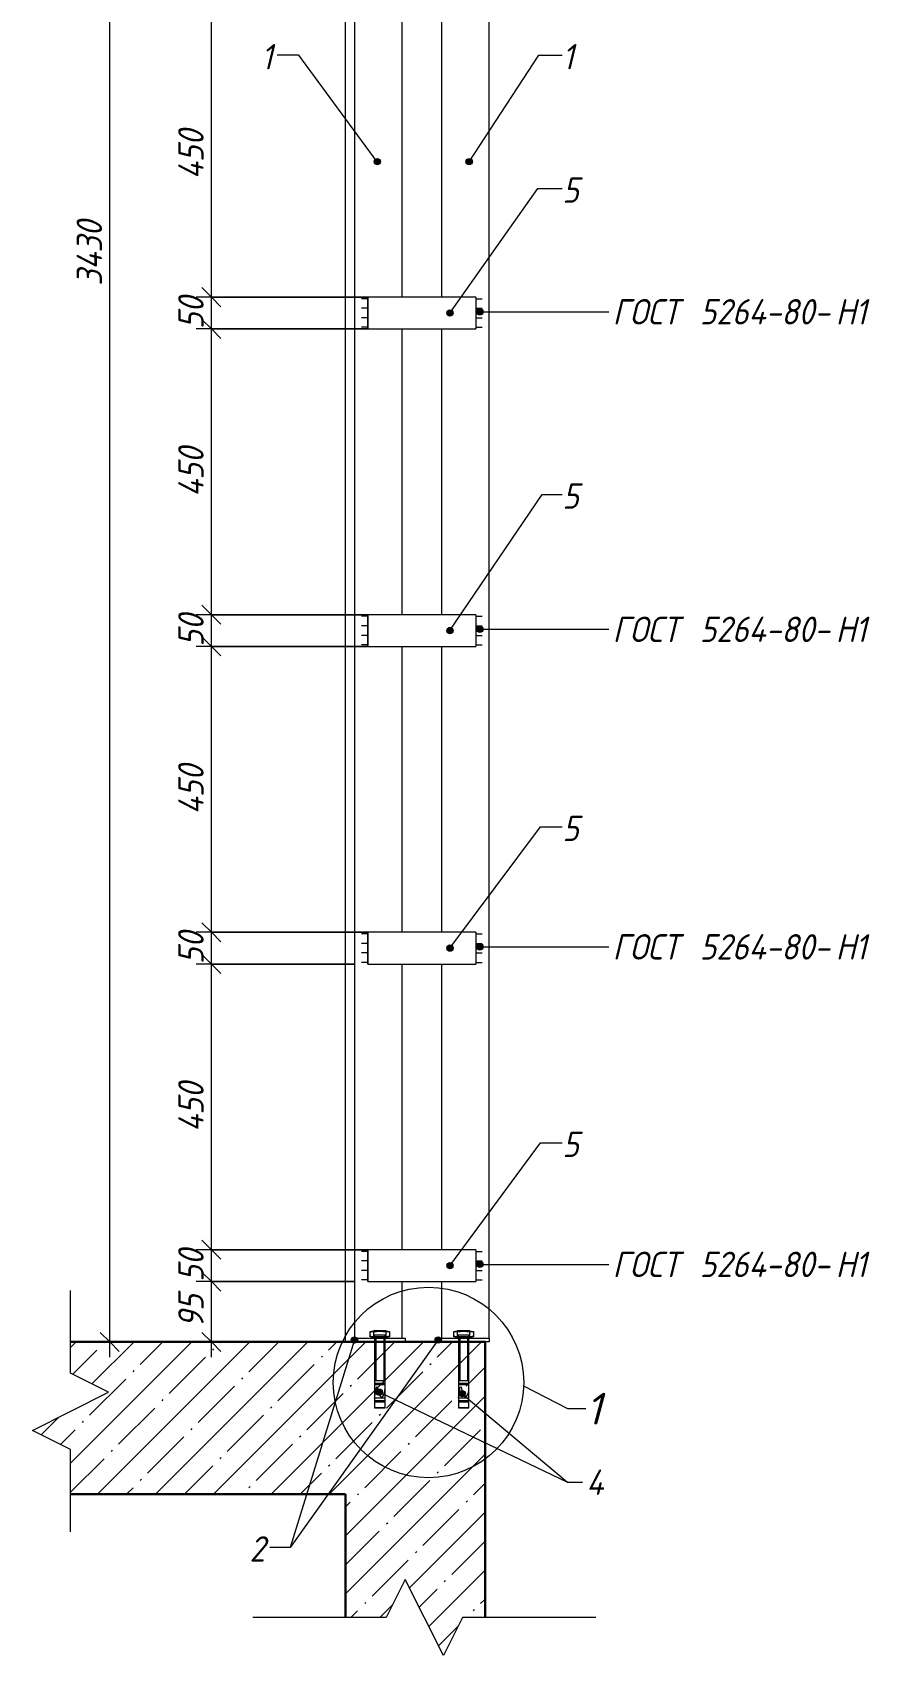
# Model space of a CAD drawing. Header units: millimetres. Extents: x 1214 to 43479, y -809 to 8550.
# Drawn here: x 30460 to 31778, y -624 to 1932 of the extents above; entities that cross this region are included whole.
import ezdxf

# ---------------------------------------------------------------- set-up
doc = ezdxf.new("R2010")
doc.units = ezdxf.units.MM
for name, color, linetype, lineweight in [('A-ANNO-DIMS', 7, 'Continuous', 9), ('A-ANNO-DIMS-20', 7, 'Continuous', 9), ('A-DETL-2', 7, 'Continuous', 5), ('A-DETL-GENF-2', 7, 'Continuous', 5), ('A-FLOR-FNSH-1', 7, 'Continuous', 30), ('A-FLOR-PATT-1', 7, 'Continuous', 5), ('A-GENM', 7, 'Continuous', 9), ('A-GENM-IDEN', 7, 'Continuous', 9), ('A-WALL-1', 7, 'Continuous', 30), ('A-WALL-PATT-1', 7, 'Continuous', 5), ('G-ANNO-TEXT', 7, 'Continuous', 9), ('I-WALL', 7, 'Continuous', 5)]:
    doc.layers.add(name, color=color, linetype=linetype, lineweight=lineweight)
doc.styles.add('ISOCPEUR_I_4', font='isocpeui.ttf', dxfattribs={"width": 0.9, "height": 40})
doc.styles.add('ISOCPEUR_I_5', font='isocpeui.ttf', dxfattribs={"height": 50})
doc.dimstyles.new('ISO-2_0_0_9К_Средний', dxfattribs={"dimscale": 304.8, "dimtxt": 39.839247, "dimasz": 0.098425, "dimexe": 0.07874, "dimexo": 0, "dimgap": 0, "dimtad": 1, "dimdec": 0, "dimzin": 0, "dimdsep": 46, "dimtxsty": 'ISOCPEUR_I_4', "dimblk1": 'OBLIQUE', "dimblk2": 'OBLIQUE', "dimsah": 1, "dimcen": 0.09, "dimdle": 0.07874, "dimazin": 0, "dimtfac": 1, "dimtdec": 4, "dimtix": 1, "dimtmove": 0, "dimatfit": 3, "dimfxl": 1, "dimtvp": 1, "dimtolj": 1, "dimtzin": 0, "dimarcsym": 2})
doc.dimstyles.new('ISO-2_0_0_9К_СРЕДНИЙ_2', dxfattribs={"dimscale": 304.8, "dimtxt": 39.839247, "dimasz": 0.098425, "dimexe": 0.07874, "dimexo": 0, "dimgap": 0, "dimtad": 1, "dimdec": 0, "dimzin": 0, "dimdsep": 46, "dimtxsty": 'ISOCPEUR_I_4', "dimblk1": 'OBLIQUE', "dimblk2": 'OBLIQUE', "dimsah": 1, "dimcen": 0.09, "dimdle": 0.07874, "dimazin": 0, "dimtfac": 1, "dimtdec": 4, "dimtix": 1, "dimtmove": 0, "dimatfit": 3, "dimfxl": 1, "dimtvp": 1, "dimtolj": 1, "dimtzin": 0, "dimarcsym": 2})
pattern_1 = [(45, (32499.79, 4305), (-45.6197, 45.6197), []), (45, (32545.41, 4305), (-45.6197, 45.6197), [80.645, -16.129, 2.682, -13.447])]

# ---------------------------------------------------------------- blocks, each defined once
blk = doc.blocks.new('Фахверк_Влож_Полоса боковая - Полоса_Фахверка-25655111-АР1_1_Ф-13')
at = {"layer": 'A-GENM'}
for p, q in [((26915, 2965), (26915, 3015)), ((27085, 3015), (26915, 3015)), ((27085, 3015), (27085, 2965)), ((26915, 2965), (27085, 2965))]:
    blk.add_line(p, q, dxfattribs=at)
blk = doc.blocks.new('Фахверк_Влож_Уголок - Уголок_Фахверка-26826126-АР1_1_Ф-13')
at = {"layer": 'A-GENM'}
for p, q in [((27106, -124), (27106, 3270)), ((27031, 1965), (27031, 1515)), ((27031, 1465), (27031, 1015)), ((27031, 965), (27031, 515)), ((27031, 465), (27031, 15)), ((27031, -35), (27031, -124))]:
    blk.add_line(p, q, dxfattribs=at)
blk = doc.blocks.new('Фахверк_Влож_Уголок - Уголок_Фахверка-26826127-АР1_1_Ф-13')
at = {"layer": 'A-GENM'}
for p, q in [((26894, 3270), (26894, -124)), ((26969, 1515), (26969, 1965)), ((26969, 1015), (26969, 1465)), ((26969, 515), (26969, 965)), ((26969, 15), (26969, 465)), ((26969, -124), (26969, -35))]:
    blk.add_line(p, q, dxfattribs=at)
blk = doc.blocks.new('Фахверк_Влож_Полоса нижняя - Полоса_Фахверка-26804466-АР1_1_Ф-13')
at = {"layer": 'A-GENM'}
for p, q in [((27026, -130), (27026, -124)), ((27026, -124), (27106, -124)), ((27106, -124), (27106, -130)), ((27106, -130), (27100, -130))]:
    blk.add_line(p, q, dxfattribs=at)
blk = doc.blocks.new('Фахверк_Влож_Полоса нижняя - Полоса_Фахверка-V33-АР1_1_Ф-13')
at = {"layer": 'A-GENM'}
for p, q in [((26894, -130), (26894, -124)), ((26894, -124), (26974, -124)), ((26974, -124), (26974, -130))]:
    blk.add_line(p, q, dxfattribs=at)
blk = doc.blocks.new('Фахверк_Влож_Анкерный болт - Анкерный болт_Фахверка-25308382-АР1_1_Ф-13')
at = {"layer": 'A-GENM'}
for p, q in [((26924, -119), (26924, -124)), ((26924, -119), (26934, -119)), ((26934, -119), (26944, -119)), ((26944, -124), (26944, -119))]:
    blk.add_line(p, q, dxfattribs=at)
blk = doc.blocks.new('DET_L_Линия разрыва1 - М20-27084429-АР1_1_Ф-13')
at = {"layer": 'A-DETL-GENF-2'}
for p, q in [((26974.1, -503.9), (26944.1, -563.9)), ((27034.1, -623.9), (26974.1, -503.9)), ((26944.1, -563.9), (26734.1, -563.9)), ((27064.1, -563.9), (27034.1, -623.9)), ((27274.1, -563.9), (27064.1, -563.9))]:
    blk.add_line(p, q, dxfattribs=at)
blk = doc.blocks.new('DET_L_Линия разрыва1 - М20-27085586-АР1_1_Ф-13')
at = {"layer": 'A-DETL-GENF-2'}
for p, q in [((26446.9, -179.3), (26446.9, -49.3)), ((26506.9, -209.3), (26446.9, -179.3)), ((26386.9, -269.3), (26506.9, -209.3)), ((26446.9, -299.3), (26386.9, -269.3)), ((26446.9, -429.3), (26446.9, -299.3))]:
    blk.add_line(p, q, dxfattribs=at)
blk = doc.blocks.new('DIMBLOCK107-АР1_1_Ф-13')
at = {"layer": 'A-ANNO-DIMS-20'}
for p, q in [((30581.3, -154), (30581.3, 3324)), ((30952.6, 3300), (30557.3, 3300)), ((30581.3, 3300), (30952.6, 3300)), ((30560.1, -130), (30605.3, -130)), ((30581.3, -130), (30560.1, -130))]:
    blk.add_line(p, q, dxfattribs=at)
at = {"layer": 'A-ANNO-DIMS-20', "lineweight": 20}
for p, q in [((30581.3, 3300), (30566.3, 3315)), ((30581.3, 3300), (30596.3, 3285)), ((30581.3, -130), (30566.3, -115)), ((30581.3, -130), (30596.3, -145))]:
    blk.add_line(p, q, dxfattribs=at)
at = {"layer": 'A-ANNO-DIMS-20', "color": 0, "insert": (30529.1, 1532.9), "char_height": 40, "width": 125.034, "attachment_point": 1, "rotation": 90, "line_spacing_factor": 1.149209, "style": 'ISOCPEUR_I_4'}
blk.add_mtext('3430', dxfattribs=at)
blk = doc.blocks.new('_Oblique')
at = {"color": 0, "linetype": 'ByBlock', "lineweight": -2}
blk.add_line((-0.5, -0.5), (0.5, 0.5), dxfattribs=at)
blk = doc.blocks.new('DIMBLOCK108-АР1_1_Ф-13')
at = {"layer": 'A-ANNO-DIMS-20', "lineweight": 20}
for p, q in [((30741.3, -35), (30726.3, -20)), ((30741.3, -35), (30756.3, -50)), ((30741.3, -130), (30726.3, -115)), ((30741.3, -130), (30756.3, -145))]:
    blk.add_line(p, q, dxfattribs=at)
at = {"layer": 'A-ANNO-DIMS-20'}
for p, q in [((30966.6, -35), (30717.3, -35)), ((30741.3, -154), (30741.3, -35)), ((30741.3, -35), (30966.6, -35)), ((30720.1, -130), (30765.3, -130)), ((30741.3, -130), (30720.1, -130))]:
    blk.add_line(p, q, dxfattribs=at)
at = {"layer": 'A-ANNO-DIMS-20', "color": 0, "insert": (30689.1, -107.8), "char_height": 40, "width": 60.678, "attachment_point": 1, "rotation": 90, "line_spacing_factor": 1.149209, "style": 'ISOCPEUR_I_4'}
blk.add_mtext('95', dxfattribs=at)
blk = doc.blocks.new('DIMBLOCK109-АР1_1_Ф-13')
at = {"layer": 'A-ANNO-DIMS-20', "lineweight": 20}
for p, q in [((30741.3, 15), (30726.3, 30)), ((30741.3, 15), (30756.3, 0)), ((30741.3, -35), (30726.3, -20)), ((30741.3, -35), (30756.3, -50))]:
    blk.add_line(p, q, dxfattribs=at)
at = {"layer": 'A-ANNO-DIMS-20'}
for p, q in [((30987.6, 15), (30717.3, 15)), ((30741.3, -35), (30741.3, 15)), ((30741.3, 15), (30987.6, 15)), ((30966.6, -35), (30717.3, -35)), ((30741.3, -35), (30966.6, -35))]:
    blk.add_line(p, q, dxfattribs=at)
at = {"layer": 'A-ANNO-DIMS-20', "color": 0, "insert": (30689.1, -35.3), "char_height": 40, "width": 60.678, "attachment_point": 1, "rotation": 90, "line_spacing_factor": 1.149209, "style": 'ISOCPEUR_I_4'}
blk.add_mtext('50', dxfattribs=at)
blk = doc.blocks.new('DIMBLOCK110-АР1_1_Ф-13')
at = {"layer": 'A-ANNO-DIMS-20'}
for p, q in [((30966.6, 465), (30717.3, 465)), ((30741.3, 15), (30741.3, 465)), ((30741.3, 465), (30966.6, 465)), ((30987.6, 15), (30717.3, 15)), ((30741.3, 15), (30987.6, 15))]:
    blk.add_line(p, q, dxfattribs=at)
at = {"layer": 'A-ANNO-DIMS-20', "lineweight": 20}
for p, q in [((30741.3, 465), (30726.3, 480)), ((30741.3, 465), (30756.3, 450)), ((30741.3, 15), (30726.3, 30)), ((30741.3, 15), (30756.3, 0))]:
    blk.add_line(p, q, dxfattribs=at)
at = {"layer": 'A-ANNO-DIMS-20', "color": 0, "insert": (30689.1, 200.5), "char_height": 40, "width": 94.695, "attachment_point": 1, "rotation": 90, "line_spacing_factor": 1.149209, "style": 'ISOCPEUR_I_4'}
blk.add_mtext('450', dxfattribs=at)
blk = doc.blocks.new('DIMBLOCK111-АР1_1_Ф-13')
at = {"layer": 'A-ANNO-DIMS-20'}
for p, q in [((30987.6, 515), (30717.3, 515)), ((30741.3, 465), (30741.3, 515)), ((30741.3, 515), (30987.6, 515)), ((30966.6, 465), (30717.3, 465)), ((30741.3, 465), (30966.6, 465))]:
    blk.add_line(p, q, dxfattribs=at)
at = {"layer": 'A-ANNO-DIMS-20', "lineweight": 20}
for p, q in [((30741.3, 515), (30726.3, 530)), ((30741.3, 515), (30756.3, 500)), ((30741.3, 465), (30726.3, 480)), ((30741.3, 465), (30756.3, 450))]:
    blk.add_line(p, q, dxfattribs=at)
at = {"layer": 'A-ANNO-DIMS-20', "color": 0, "insert": (30689.1, 464.7), "char_height": 40, "width": 60.678, "attachment_point": 1, "rotation": 90, "line_spacing_factor": 1.149209, "style": 'ISOCPEUR_I_4'}
blk.add_mtext('50', dxfattribs=at)
blk = doc.blocks.new('DIMBLOCK112-АР1_1_Ф-13')
at = {"layer": 'A-ANNO-DIMS-20', "lineweight": 20}
for p, q in [((30741.3, 965), (30726.3, 980)), ((30741.3, 965), (30756.3, 950)), ((30741.3, 515), (30726.3, 530)), ((30741.3, 515), (30756.3, 500))]:
    blk.add_line(p, q, dxfattribs=at)
at = {"layer": 'A-ANNO-DIMS-20'}
for p, q in [((30987.6, 965), (30717.3, 965)), ((30741.3, 515), (30741.3, 965)), ((30741.3, 965), (30987.6, 965)), ((30987.6, 515), (30717.3, 515)), ((30741.3, 515), (30987.6, 515))]:
    blk.add_line(p, q, dxfattribs=at)
at = {"layer": 'A-ANNO-DIMS-20', "color": 0, "insert": (30689.1, 700.5), "char_height": 40, "width": 94.695, "attachment_point": 1, "rotation": 90, "line_spacing_factor": 1.149209, "style": 'ISOCPEUR_I_4'}
blk.add_mtext('450', dxfattribs=at)
blk = doc.blocks.new('DIMBLOCK113-АР1_1_Ф-13')
at = {"layer": 'A-ANNO-DIMS-20', "lineweight": 20}
for p, q in [((30741.3, 1015), (30726.3, 1030)), ((30741.3, 1015), (30756.3, 1000)), ((30741.3, 965), (30726.3, 980)), ((30741.3, 965), (30756.3, 950))]:
    blk.add_line(p, q, dxfattribs=at)
at = {"layer": 'A-ANNO-DIMS-20'}
for p, q in [((30987.6, 1015), (30717.3, 1015)), ((30741.3, 965), (30741.3, 1015)), ((30741.3, 1015), (30987.6, 1015)), ((30987.6, 965), (30717.3, 965)), ((30741.3, 965), (30987.6, 965))]:
    blk.add_line(p, q, dxfattribs=at)
at = {"layer": 'A-ANNO-DIMS-20', "color": 0, "insert": (30689.1, 964.7), "char_height": 40, "width": 60.678, "attachment_point": 1, "rotation": 90, "line_spacing_factor": 1.149209, "style": 'ISOCPEUR_I_4'}
blk.add_mtext('50', dxfattribs=at)
blk = doc.blocks.new('DIMBLOCK114-АР1_1_Ф-13')
at = {"layer": 'A-ANNO-DIMS-20'}
for p, q in [((30987.6, 1465), (30717.3, 1465)), ((30741.3, 1015), (30741.3, 1465)), ((30741.3, 1465), (30987.6, 1465)), ((30987.6, 1015), (30717.3, 1015)), ((30741.3, 1015), (30987.6, 1015))]:
    blk.add_line(p, q, dxfattribs=at)
at = {"layer": 'A-ANNO-DIMS-20', "lineweight": 20}
for p, q in [((30741.3, 1465), (30726.3, 1480)), ((30741.3, 1465), (30756.3, 1450)), ((30741.3, 1015), (30726.3, 1030)), ((30741.3, 1015), (30756.3, 1000))]:
    blk.add_line(p, q, dxfattribs=at)
at = {"layer": 'A-ANNO-DIMS-20', "color": 0, "insert": (30689.1, 1200.5), "char_height": 40, "width": 94.695, "attachment_point": 1, "rotation": 90, "line_spacing_factor": 1.149209, "style": 'ISOCPEUR_I_4'}
blk.add_mtext('450', dxfattribs=at)
blk = doc.blocks.new('DIMBLOCK115-АР1_1_Ф-13')
at = {"layer": 'A-ANNO-DIMS-20'}
for p, q in [((30987.6, 1515), (30717.3, 1515)), ((30741.3, 1465), (30741.3, 1515)), ((30741.3, 1515), (30987.6, 1515)), ((30987.6, 1465), (30717.3, 1465)), ((30741.3, 1465), (30987.6, 1465))]:
    blk.add_line(p, q, dxfattribs=at)
at = {"layer": 'A-ANNO-DIMS-20', "lineweight": 20}
for p, q in [((30741.3, 1515), (30726.3, 1530)), ((30741.3, 1515), (30756.3, 1500)), ((30741.3, 1465), (30726.3, 1480)), ((30741.3, 1465), (30756.3, 1450))]:
    blk.add_line(p, q, dxfattribs=at)
at = {"layer": 'A-ANNO-DIMS-20', "color": 0, "insert": (30689.1, 1464.7), "char_height": 40, "width": 60.678, "attachment_point": 1, "rotation": 90, "line_spacing_factor": 1.149209, "style": 'ISOCPEUR_I_4'}
blk.add_mtext('50', dxfattribs=at)
blk = doc.blocks.new('DIMBLOCK116-АР1_1_Ф-13')
at = {"layer": 'A-ANNO-DIMS-20', "lineweight": 20}
for p, q in [((30741.3, 1965), (30726.3, 1980)), ((30741.3, 1965), (30756.3, 1950)), ((30741.3, 1515), (30726.3, 1530)), ((30741.3, 1515), (30756.3, 1500))]:
    blk.add_line(p, q, dxfattribs=at)
at = {"layer": 'A-ANNO-DIMS-20'}
for p, q in [((30987.6, 1965), (30717.3, 1965)), ((30741.3, 1515), (30741.3, 1965)), ((30741.3, 1965), (30987.6, 1965)), ((30987.6, 1515), (30717.3, 1515)), ((30741.3, 1515), (30987.6, 1515))]:
    blk.add_line(p, q, dxfattribs=at)
at = {"layer": 'A-ANNO-DIMS-20', "color": 0, "insert": (30689.1, 1700.5), "char_height": 40, "width": 94.695, "attachment_point": 1, "rotation": 90, "line_spacing_factor": 1.149209, "style": 'ISOCPEUR_I_4'}
blk.add_mtext('450', dxfattribs=at)

msp = doc.modelspace()

# ---------------------------------------------------------------- hatches: boundary and pattern name
at = {"layer": 'A-FLOR-PATT-1'}
h = msp.add_hatch(dxfattribs=at)
h.set_pattern_fill('FP_14', color=256, style=0, pattern_type=2)
h.set_pattern_definition(pattern_1)
h.paths.add_polyline_path([(30952.64453, -370), (31172.64453, -370), (31172.64466, -130), (30519.51813, -130), (30519.51813, -179.29929), (30579.51813, -209.29929), (30459.51813, -269.29929), (30519.51813, -299.29929), (30519.51813, -370)], flags=0)
at = {"layer": 'A-GENM-IDEN'}
h = msp.add_hatch(color=256, dxfattribs=at)
edge = h.paths.add_edge_path(flags=0)
edge.add_arc((31002.62512, 1728.30254), 5, 0, 360)
h = msp.add_hatch(color=256, dxfattribs=at)
edge = h.paths.add_edge_path(flags=0)
edge.add_arc((31147.37507, 1728.30254), 5, 0, 360)
h = msp.add_hatch(color=256, dxfattribs=at)
edge = h.paths.add_edge_path(flags=0)
edge.add_arc((31117.08854, 1490), 5, 0, 360)
h = msp.add_hatch(color=256, dxfattribs=at)
edge = h.paths.add_edge_path(flags=0)
edge.add_arc((31117.08854, 990), 5, 0, 360)
h = msp.add_hatch(color=256, dxfattribs=at)
edge = h.paths.add_edge_path(flags=0)
edge.add_arc((31117.08854, 490), 5, 0, 360)
h = msp.add_hatch(color=256, dxfattribs=at)
edge = h.paths.add_edge_path(flags=0)
edge.add_arc((31117.08854, -10), 5, 0, 360)
h = msp.add_hatch(color=256, dxfattribs=at)
edge = h.paths.add_edge_path(flags=0)
edge.add_arc((30966.64466, -127), 5, 0, 360)
h = msp.add_hatch(color=256, dxfattribs=at)
edge = h.paths.add_edge_path(flags=0)
edge.add_arc((31098.64466, -127), 5, 0, 360)
at = {"layer": 'A-WALL-PATT-1'}
h = msp.add_hatch(dxfattribs=at)
h.set_pattern_fill('FP_14', color=256, style=0, pattern_type=2)
h.set_pattern_definition(pattern_1)
h.paths.add_polyline_path([(31106.76562, -623.88379), (31136.76562, -563.88379), (31172.64453, -563.88379), (31172.64453, -370), (30952.64453, -370), (30952.64453, -563.88379), (31016.76562, -563.88379), (31046.76562, -503.88379), (31076.76562, -563.88379)], flags=0)
at = {"layer": 'G-ANNO-TEXT'}
h = msp.add_hatch(color=256, dxfattribs=at)
edge = h.paths.add_edge_path(flags=0)
edge.add_arc((31164.1218, 1491.99135), 5, 0, 360)
h = msp.add_hatch(color=256, dxfattribs=at)
edge = h.paths.add_edge_path(flags=0)
edge.add_arc((31164.1218, 991.99135), 5, 0, 360)
h = msp.add_hatch(color=256, dxfattribs=at)
edge = h.paths.add_edge_path(flags=0)
edge.add_arc((31164.1218, 491.99135), 5, 0, 360)
h = msp.add_hatch(color=256, dxfattribs=at)
edge = h.paths.add_edge_path(flags=0)
edge.add_arc((31164.1218, -8.00865), 5, 0, 360)
h = msp.add_hatch(color=256, dxfattribs=at)
edge = h.paths.add_edge_path(flags=0)
edge.add_arc((31005.98759, -209.23004), 5, 0, 360)
h = msp.add_hatch(color=256, dxfattribs=at)
edge = h.paths.add_edge_path(flags=0)
edge.add_arc((31136.49101, -211.62599), 5, 0, 360)

# ---------------------------------------------------------------- linework, layer by layer
at = {"layer": 'A-DETL-2'}
for p, q in [((30987.64466, 1512.5), (30977.64466, 1512.5)), ((30987.64466, 1515), (30987.64466, 1465)), ((31157.64466, 1515), (31157.64466, 1465)), ((31157.64466, 1512.5), (31167.64466, 1512.5)), ((30987.64466, 1497.5), (30977.64466, 1497.5)), ((30987.64466, 1482.5), (30977.64466, 1482.5)), ((31157.64466, 1497.5), (31167.64466, 1497.5)), ((31157.64466, 1482.5), (31167.64466, 1482.5)), ((30987.64466, 1467.5), (30977.64466, 1467.5)), ((31157.64466, 1467.5), (31167.64466, 1467.5)), ((30987.64466, 1012.5), (30977.64466, 1012.5)), ((30987.64466, 997.5), (30977.64466, 997.5)), ((30987.64466, 1015), (30987.64466, 965)), ((31157.64466, 1015), (31157.64466, 965)), ((31157.64466, 1012.5), (31167.64466, 1012.5)), ((31157.64466, 997.5), (31167.64466, 997.5)), ((30987.64466, 982.5), (30977.64466, 982.5)), ((31157.64466, 982.5), (31167.64466, 982.5)), ((30987.64466, 967.5), (30977.64466, 967.5)), ((31157.64466, 967.5), (31167.64466, 967.5)), ((30987.64466, 512.5), (30977.64466, 512.5)), ((30987.64466, 515), (30987.64466, 465)), ((31157.64466, 515), (31157.64466, 465)), ((31157.64466, 512.5), (31167.64466, 512.5)), ((30987.64466, 497.5), (30977.64466, 497.5)), ((31157.64466, 497.5), (31167.64466, 497.5)), ((30987.64466, 482.5), (30977.64466, 482.5)), ((30987.64466, 467.5), (30977.64466, 467.5)), ((31157.64466, 482.5), (31167.64466, 482.5)), ((31157.64466, 467.5), (31167.64466, 467.5)), ((30987.64466, 12.5), (30977.64466, 12.5)), ((30987.64466, 15), (30987.64466, -35)), ((31157.64466, 15), (31157.64466, -35)), ((31157.64466, 12.5), (31167.64466, 12.5)), ((30987.64466, -2.5), (30977.64466, -2.5)), ((30987.64466, -17.5), (30977.64466, -17.5)), ((31157.64466, -2.5), (31167.64466, -2.5)), ((31157.64466, -17.5), (31167.64466, -17.5)), ((30987.64466, -32.5), (30977.64466, -32.5)), ((31157.64466, -32.5), (31167.64466, -32.5)), ((30991.23673, -113.60205), (30996.72534, -112.83319)), ((30991.23673, -121.79533), (30991.23673, -113.60205)), ((30996.72534, -122.56419), (30991.23673, -121.79533)), ((31019.31934, -122.56419), (30993.96997, -122.56419)), ((30993.96997, -122.56419), (30993.96997, -124)), ((31019.31934, -124), (30993.96997, -124)), ((31016.56398, -112.81573), (30996.72534, -112.81573)), ((30996.72534, -112.81573), (30996.72534, -122.56419)), ((31016.56398, -122.56419), (30996.72534, -122.56419)), ((30998.37856, -124), (30998.37856, -234)), ((31000.487, -124), (31000.487, -191.05768)), ((31001.10107, -124), (31003.1438, -124)), ((31012.80231, -124), (31012.80231, -191.05768)), ((31014.91076, -234), (31014.91076, -124)), ((31016.56398, -122.56419), (31016.56398, -112.81573)), ((31016.56398, -112.83319), (31022.05258, -113.60205)), ((31022.05258, -121.79533), (31016.56398, -122.56419)), ((31019.31934, -124), (31019.31934, -122.56419)), ((31022.05258, -113.60205), (31022.05258, -121.79533)), ((31123.23673, -113.60205), (31128.72534, -112.83319)), ((31123.23673, -121.79533), (31123.23673, -113.60205)), ((31128.72534, -122.56419), (31123.23673, -121.79533)), ((31151.31934, -122.56419), (31125.96997, -122.56419)), ((31125.96997, -122.56419), (31125.96997, -124)), ((31151.31934, -124), (31125.96997, -124)), ((31148.56398, -112.81573), (31128.72534, -112.81573)), ((31128.72534, -112.81573), (31128.72534, -122.56419)), ((31148.56398, -122.56419), (31128.72534, -122.56419)), ((31130.37856, -124), (31130.37856, -234)), ((31132.487, -124), (31132.487, -191.05768)), ((31133.10107, -124), (31135.1438, -124)), ((31144.80231, -124), (31144.80231, -191.05768)), ((31146.91076, -234), (31146.91076, -124)), ((31148.56398, -122.56419), (31148.56398, -112.81573)), ((31148.56398, -112.83319), (31154.05258, -113.60205)), ((31154.05258, -121.79533), (31148.56398, -122.56419)), ((31151.31934, -124), (31151.31934, -122.56419)), ((31154.05258, -113.60205), (31154.05258, -121.79533)), ((30998.37856, -191.05768), (31014.91076, -191.05768)), ((30998.37856, -195.19073), (31014.91076, -195.19073)), ((30998.37856, -197.25726), (31014.91076, -197.25726)), ((31000.44508, -195.19073), (31000.44508, -197.25726)), ((31000.53381, -195.19073), (31000.53381, -197.25726)), ((31130.37856, -191.05768), (31146.91076, -191.05768)), ((31130.37856, -195.19073), (31146.91076, -195.19073)), ((31130.37856, -197.25726), (31146.91076, -197.25726)), ((31132.44508, -195.19073), (31132.44508, -197.25726)), ((31132.53381, -195.19073), (31132.53381, -197.25726)), ((30998.37856, -218.22019), (31014.91076, -218.22019)), ((30998.37856, -222.35324), (31014.91076, -222.35324)), ((30999.35048, -224.41977), (31013.93883, -224.41977)), ((31130.37856, -218.22019), (31146.91076, -218.22019)), ((31130.37856, -222.35324), (31146.91076, -222.35324)), ((31131.35048, -224.41977), (31145.93883, -224.41977)), ((31014.91076, -234), (30998.37856, -234)), ((30998.37856, -234), (31014.91076, -234)), ((31146.91076, -234), (31130.37856, -234)), ((31130.37856, -234), (31146.91076, -234))]:
    msp.add_line(p, q, dxfattribs=at)
msp.add_circle((31083.335, -193.86654), 150, dxfattribs=at)
for centre, radius, start, end in [((30994.36559, -118.12267), 4.22871, 56.08031185, 137.72360384), ((30994.36559, -117.25725), 4.22871, 222.27639616, 303.91968815), ((31006.64466, -156.53875), 42.8477, 76.61449587, 103.38550413), ((31006.64466, -78.84117), 42.8477, 256.61449587, 283.38550413), ((31018.92372, -118.12267), 4.22871, 42.27639616, 123.91968816), ((31018.92372, -117.25725), 4.22871, 236.08031184, 317.72360384), ((31126.36559, -118.12267), 4.22871, 56.08031185, 137.72360384), ((31126.36559, -117.25725), 4.22871, 222.27639616, 303.91968815), ((31138.64466, -156.53875), 42.8477, 76.61449587, 103.38550413), ((31138.64466, -78.84117), 42.8477, 256.61449587, 283.38550413), ((31150.92372, -118.12267), 4.22871, 42.27639616, 123.91968816), ((31150.92372, -117.25725), 4.22871, 236.08031184, 317.72360384), ((30999.55916, -223.0598), 1.37588, 210.89948546, 261.27655106), ((31013.73016, -223.0598), 1.37588, 278.72344894, 329.10051461), ((31131.55916, -223.0598), 1.37588, 210.89948546, 261.27655106), ((31145.73016, -223.0598), 1.37588, 278.72344894, 329.10051461)]:
    msp.add_arc(centre, radius, start, end, dxfattribs=at)
for points in [[(30998.37856, -218.22019), (30999.5584, -213.50355), (31002.02034, -188.04506), (31005.78142, -225.51719), (31014.91076, -213.52941), (31014.91076, -202.5314)], [(31130.37856, -218.22019), (31131.5584, -213.50355), (31134.02034, -188.04506), (31137.78142, -225.51719), (31146.91076, -213.52941), (31146.91076, -202.5314)]]:
    msp.add_open_spline(points, degree=3, knots=[3.9471277548, 3.9471277548, 3.9471277548, 3.9471277548, 10.0959961781, 20.1294367149, 28.5838158581, 28.5838158581, 28.5838158581, 28.5838158581], dxfattribs=at)
at = {"layer": 'A-FLOR-FNSH-1'}
for p, q in [((31172.64466, -130), (30519.51813, -130)), ((31172.64466, -370), (31172.64466, -130)), ((30519.51813, -370), (30952.64453, -370))]:
    msp.add_line(p, q, dxfattribs=at)
at = {"layer": 'A-GENM-IDEN'}
for p, q in [((30878.93382, 1896.07751), (30844.90645, 1896.07751)), ((31002.62512, 1728.30254), (30878.93382, 1896.07751)), ((31147.37507, 1728.30254), (31256.91467, 1896.07751)), ((31256.91467, 1896.07751), (31294.08079, 1896.07751)), ((31117.08854, 1490), (31255.61912, 1686.05295)), ((31255.61912, 1686.05295), (31294.08079, 1686.05295)), ((31117.08854, 990), (31262.09684, 1204.3032)), ((31262.09684, 1204.3032), (31294.08079, 1204.3032)), ((31117.08854, 490), (31259.50575, 680.98343)), ((31259.50575, 680.98343), (31294.08079, 680.98343)), ((31117.08854, -10), (31259.50575, 183.51819)), ((31259.50575, 183.51819), (31294.08079, 183.51819)), ((31098.64466, -127), (30865.32341, -453.56053)), ((30966.64466, -127), (30865.32881, -453.56053)), ((30865.32341, -453.56053), (30833.52107, -453.56053)), ((30865.32881, -453.56053), (30833.52107, -453.56053))]:
    msp.add_line(p, q, dxfattribs=at)
for centre in [(31002.62512, 1728.30254), (31147.37507, 1728.30254), (31117.08854, 1490), (31117.08854, 990), (31117.08854, 490), (31117.08854, -10), (30966.64466, -127), (31098.64466, -127)]:
    msp.add_circle(centre, 5, dxfattribs=at)
at = {"layer": 'A-WALL-1'}
for p, q in [((30952.64453, -370), (30952.64453, -563.88379)), ((31172.64453, -563.88379), (31172.64453, -370))]:
    msp.add_line(p, q, dxfattribs=at)
at = {"layer": 'G-ANNO-TEXT'}
for p, q in [((31164.1218, 1491.99135), (31367.2837, 1491.99135)), ((31164.1218, 991.99135), (31367.2837, 991.99135)), ((31164.1218, 491.99135), (31367.2837, 491.99135)), ((31164.1218, -8.00865), (31367.2837, -8.00865)), ((31233.19833, -199.4355), (31302.39768, -235.1539)), ((31005.98759, -209.23004), (31302.39768, -351.02004)), ((31136.49101, -211.62599), (31302.39768, -351.02004)), ((31302.39768, -235.1539), (31330.98062, -235.1539)), ((31302.39768, -351.02004), (31325.84197, -351.02004)), ((31302.39768, -351.02004), (31325.84197, -351.02004))]:
    msp.add_line(p, q, dxfattribs=at)
for centre in [(31164.1218, 1491.99135), (31164.1218, 991.99135), (31164.1218, 491.99135), (31164.1218, -8.00865), (31005.98759, -209.23004), (31136.49101, -211.62599)]:
    msp.add_circle(centre, 5, dxfattribs=at)
at = {"layer": 'I-WALL'}
msp.add_line((30952.64453, -130), (30952.64453, 3300), dxfattribs=at)

# ---------------------------------------------------------------- block references
at = {"layer": 'A-DETL-GENF-2'}
for name in ['DET_L_Линия разрыва1 - М20-27085586-АР1_1_Ф-13', 'DET_L_Линия разрыва1 - М20-27084429-АР1_1_Ф-13']:
    msp.add_blockref(name, (4072.64465, 0), dxfattribs=at)
at = {"layer": 'A-GENM'}
for name, p in [('Фахверк_Влож_Уголок - Уголок_Фахверка-26826127-АР1_1_Ф-13', (4072.64465, 0)), ('Фахверк_Влож_Уголок - Уголок_Фахверка-26826126-АР1_1_Ф-13', (4072.64465, 0)), ('Фахверк_Влож_Полоса боковая - Полоса_Фахверка-25655111-АР1_1_Ф-13', (4072.64465, -1500)), ('Фахверк_Влож_Полоса боковая - Полоса_Фахверка-25655111-АР1_1_Ф-13', (4072.64465, -2000)), ('Фахверк_Влож_Полоса боковая - Полоса_Фахверка-25655111-АР1_1_Ф-13', (4072.64465, -2500)), ('Фахверк_Влож_Полоса боковая - Полоса_Фахверка-25655111-АР1_1_Ф-13', (4072.64465, -3000)), ('Фахверк_Влож_Полоса нижняя - Полоса_Фахверка-V33-АР1_1_Ф-13', (4072.64465, 0)), ('Фахверк_Влож_Анкерный болт - Анкерный болт_Фахверка-25308382-АР1_1_Ф-13', (4072.64465, 0)), ('Фахверк_Влож_Полоса нижняя - Полоса_Фахверка-26804466-АР1_1_Ф-13', (4072.64465, 0)), ('Фахверк_Влож_Анкерный болт - Анкерный болт_Фахверка-25308382-АР1_1_Ф-13', (4204.64465, 0))]:
    msp.add_blockref(name, p, dxfattribs=at)

# ---------------------------------------------------------------- texts
at = {"layer": 'A-GENM-IDEN', "char_height": 40, "attachment_point": 1, "style": 'ISOCPEUR_I_4'}
for s, insert, width in [('\\fISOCPEUR|b0|i1|c204|p34|;\\W.9;1', (30819.78057, 1913.60042), 23.0886), ('\\fISOCPEUR|b0|i1|c204|p34|;\\W.9;1', (31294.08079, 1913.60042), 23.0886), ('\\fISOCPEUR|b0|i1|c204|p34|;\\W.9;5', (31294.08079, 1703.57586), 31.746825), ('\\fISOCPEUR|b0|i1|c204|p34|;\\W.9;5', (31294.08079, 1221.82612), 31.746825), ('\\fISOCPEUR|b0|i1|c204|p34|;\\W.9;5', (31294.08079, 698.50635), 31.746825), ('\\fISOCPEUR|b0|i1|c204|p34|;\\W.9;5', (31294.08079, 201.04111), 31.746825), ('\\fISOCPEUR|b0|i1|c204|p34|;\\W.9;2', (30801.40281, -436.03762), 31.746825), ('\\fISOCPEUR|b0|i1|c204|p34|;\\W.9;2', (30801.40281, -436.03762), 31.746825)]:
    msp.add_mtext(s, dxfattribs=dict(at, insert=insert, width=width))
at = {"layer": 'G-ANNO-TEXT', "attachment_point": 1}
for s, insert, char_height, width, style in [('ГОСТ', (31373.2837, 1511.99135), 40, 138.5316, 'ISOCPEUR_I_4'), (' 5264-80-', (31487.5837, 1511.99135), 40, 287.1644625, 'ISOCPEUR_I_4'), ('\\fISOCPEUR|b0|i1|c204|p34|;\\W.9;Н', (31724.51808, 1511.99135), 40, 37.518975, 'ISOCPEUR_I_4'), ('\\fISOCPEUR|b0|i1|c204|p34|;\\W.9;1', (31755.47433, 1511.99135), 40, 23.0886, 'ISOCPEUR_I_4'), ('ГОСТ', (31373.2837, 1011.99135), 40, 138.5316, 'ISOCPEUR_I_4'), (' 5264-80-', (31487.5837, 1011.99135), 40, 287.1644625, 'ISOCPEUR_I_4'), ('\\fISOCPEUR|b0|i1|c204|p34|;\\W.9;Н', (31724.51808, 1011.99135), 40, 37.518975, 'ISOCPEUR_I_4'), ('\\fISOCPEUR|b0|i1|c204|p34|;\\W.9;1', (31755.47433, 1011.99135), 40, 23.0886, 'ISOCPEUR_I_4'), ('ГОСТ', (31373.2837, 511.99135), 40, 138.5316, 'ISOCPEUR_I_4'), (' 5264-80-', (31487.5837, 511.99135), 40, 287.1644625, 'ISOCPEUR_I_4'), ('\\fISOCPEUR|b0|i1|c204|p34|;\\W.9;Н', (31724.51808, 511.99135), 40, 37.518975, 'ISOCPEUR_I_4'), ('\\fISOCPEUR|b0|i1|c204|p34|;\\W.9;1', (31755.47433, 511.99135), 40, 23.0886, 'ISOCPEUR_I_4'), ('ГОСТ', (31373.2837, 11.99135), 40, 138.5316, 'ISOCPEUR_I_4'), (' 5264-80-', (31487.5837, 11.99135), 40, 287.1644625, 'ISOCPEUR_I_4'), ('\\fISOCPEUR|b0|i1|c204|p34|;\\W.9;Н', (31724.51808, 11.99135), 40, 37.518975, 'ISOCPEUR_I_4'), ('\\fISOCPEUR|b0|i1|c204|p34|;\\W.9;1', (31755.47433, 11.99135), 40, 23.0886, 'ISOCPEUR_I_4'), ('\\fISOCPEUR|b0|i1|c204|p34|;1', (31330.98062, -210.1539), 50, 32.0675, 'ISOCPEUR_I_5'), ('\\fISOCPEUR|b0|i1|c204|p34|;\\W.9;4', (31331.84197, -331.02004), 40, 37.518975, 'ISOCPEUR_I_4')]:
    msp.add_mtext(s, dxfattribs=dict(at, insert=insert, char_height=char_height, width=width, style=style))

# ---------------------------------------------------------------- dimensions: what is measured, and where the dimension line sits
at = {"layer": 'A-ANNO-DIMS'}
for base, p1, p2, dimstyle, override, picture, middle in [((30581.3091, 3300), (30560.0959, -130), (30952.64453, 3300), 'ISO-2_0_0_9К_СРЕДНИЙ_2', {"dimpost": '<>', "dimfxl": 3452.389669}, 'DIMBLOCK107-АР1_1_Ф-13', (30561.3091, 1585)), ((30741.3091, 1965), (30987.64466, 1515), (30987.64466, 1965), 'ISO-2_0_0_9К_Средний', {"dimpost": '<>', "dimfxl": 450}, 'DIMBLOCK116-АР1_1_Ф-13', (30721.3091, 1740)), ((30741.3091, 1515), (30987.64466, 1465), (30987.64466, 1515), 'ISO-2_0_0_9К_Средний', {"dimpost": '<>', "dimfxl": 50}, 'DIMBLOCK115-АР1_1_Ф-13', (30721.3091, 1490)), ((30741.3091, 1465), (30987.64466, 1015), (30987.64466, 1465), 'ISO-2_0_0_9К_Средний', {"dimpost": '<>', "dimfxl": 450}, 'DIMBLOCK114-АР1_1_Ф-13', (30721.3091, 1240)), ((30741.3091, 1015), (30987.64466, 965), (30987.64466, 1015), 'ISO-2_0_0_9К_Средний', {"dimpost": '<>', "dimfxl": 50}, 'DIMBLOCK113-АР1_1_Ф-13', (30721.3091, 990)), ((30741.3091, 965), (30987.64466, 515), (30987.64466, 965), 'ISO-2_0_0_9К_Средний', {"dimpost": '<>', "dimfxl": 450}, 'DIMBLOCK112-АР1_1_Ф-13', (30721.3091, 740)), ((30741.3091, 515), (30966.64466, 465), (30987.64466, 515), 'ISO-2_0_0_9К_Средний', {"dimpost": '<>', "dimfxl": 54.230987}, 'DIMBLOCK111-АР1_1_Ф-13', (30721.3091, 490)), ((30741.3091, 465), (30987.64466, 15), (30966.64466, 465), 'ISO-2_0_0_9К_Средний', {"dimpost": '<>', "dimfxl": 450.489734}, 'DIMBLOCK110-АР1_1_Ф-13', (30721.3091, 240)), ((30741.3091, 15), (30966.64466, -35), (30987.64466, 15), 'ISO-2_0_0_9К_Средний', {"dimpost": '<>', "dimfxl": 54.230987}, 'DIMBLOCK109-АР1_1_Ф-13', (30721.3091, -10)), ((30741.3091, -35), (30720.0959, -130), (30966.64466, -35), 'ISO-2_0_0_9К_Средний', {"dimpost": '<>', "dimfxl": 264.218263}, 'DIMBLOCK108-АР1_1_Ф-13', (30721.3091, -82.5))]:
    dim = msp.add_linear_dim(base=base, p1=p1, p2=p2, angle=90, dimstyle=dimstyle, override=override, dxfattribs=at)
    dim.commit()
    dim.dimension.update_dxf_attribs({"geometry": picture, "text_midpoint": middle})

doc.saveas('drawing.dxf')
